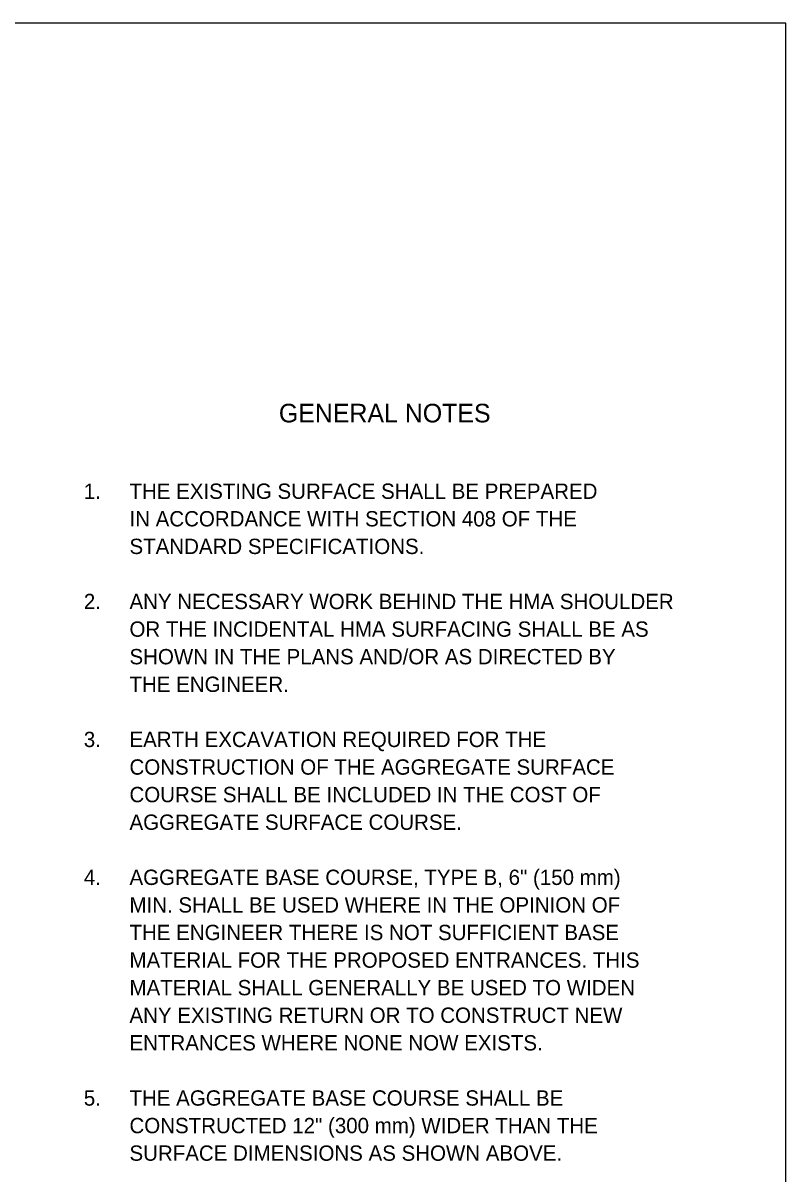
# Model space of a CAD drawing. Extents: x 2261615 to 2262899, y -3123943 to -3123543.
# Drawn here: x 2262755.6 to 2262899, y -3123759.4 to -3123543.1 of the extents above; entities that cross this region are included whole.
import ezdxf

# ---------------------------------------------------------------- set-up
doc = ezdxf.new("R2010")
doc.units = 0
doc.layers.add('Default', color=7, linetype='Continuous')
doc.layers.add('RD_Pr_Roadway_Notes', color=7, linetype='Continuous')

msp = doc.modelspace()

# ---------------------------------------------------------------- linework, layer by layer
at = {"layer": 'Default'}
msp.add_lwpolyline([(2262269, -3123943.1), (2262899, -3123943.1), (2262899, -3123543.1), (2262269, -3123543.1)], close=True, dxfattribs=at)

# ---------------------------------------------------------------- texts
at = {"layer": 'RD_Pr_Roadway_Notes'}
for s, height, p in [('GENERAL NOTES', 3.5, (2262803.69, -3123618.17)), ('1.', 2.88, (2262767.03, -3123632.54)), ('THE EXISTING SURFACE SHALL BE PREPARED', 2.88, (2262775.61, -3123632.54)), ('IN ACCORDANCE WITH SECTION 408 OF THE', 2.88, (2262775.61, -3123637.72)), ('STANDARD SPECIFICATIONS.', 2.88, (2262775.61, -3123642.91)), ('2.', 2.88, (2262767.03, -3123653.27)), ('ANY NECESSARY WORK BEHIND THE HMA SHOULDER', 2.88, (2262775.61, -3123653.27)), ('OR THE INCIDENTAL HMA SURFACING SHALL BE AS', 2.88, (2262775.61, -3123658.46)), ('SHOWN IN THE PLANS AND/OR AS DIRECTED BY', 2.88, (2262775.61, -3123663.64)), ('THE ENGINEER. ', 2.88, (2262775.61, -3123668.83)), ('3.', 2.88, (2262767.03, -3123679.19)), ('EARTH EXCAVATION REQUIRED FOR THE', 2.88, (2262775.61, -3123679.19)), ('CONSTRUCTION OF THE AGGREGATE SURFACE', 2.88, (2262775.61, -3123684.38)), ('COURSE SHALL BE INCLUDED IN THE COST OF', 2.88, (2262775.61, -3123689.56)), ('AGGREGATE SURFACE COURSE.', 2.88, (2262775.61, -3123694.75)), ('4.', 2.88, (2262767.03, -3123705.11)), ('AGGREGATE BASE COURSE, TYPE B, 6" (150 mm)', 2.88, (2262775.61, -3123705.11)), ('MIN. SHALL BE USED WHERE IN THE OPINION OF', 2.88, (2262775.61, -3123710.3)), ('THE ENGINEER THERE IS NOT SUFFICIENT BASE', 2.88, (2262775.61, -3123715.48)), ('MATERIAL FOR THE PROPOSED ENTRANCES. THIS', 2.88, (2262775.61, -3123720.67)), ('MATERIAL SHALL GENERALLY BE USED TO WIDEN', 2.88, (2262775.61, -3123725.85)), ('ANY EXISTING RETURN OR TO CONSTRUCT NEW', 2.88, (2262775.61, -3123731.03)), ('ENTRANCES WHERE NONE NOW EXISTS. ', 2.88, (2262775.61, -3123736.22)), ('5.', 2.88, (2262767.03, -3123746.59)), ('THE AGGREGATE BASE COURSE SHALL BE', 2.88, (2262775.61, -3123746.59)), ('CONSTRUCTED 12" (300 mm) WIDER THAN THE', 2.88, (2262775.61, -3123751.77)), ('SURFACE DIMENSIONS AS SHOWN ABOVE.', 2.88, (2262775.61, -3123756.95))]:
    msp.add_text(s, height=height, dxfattribs=at).set_placement(p)

doc.saveas('drawing.dxf')
